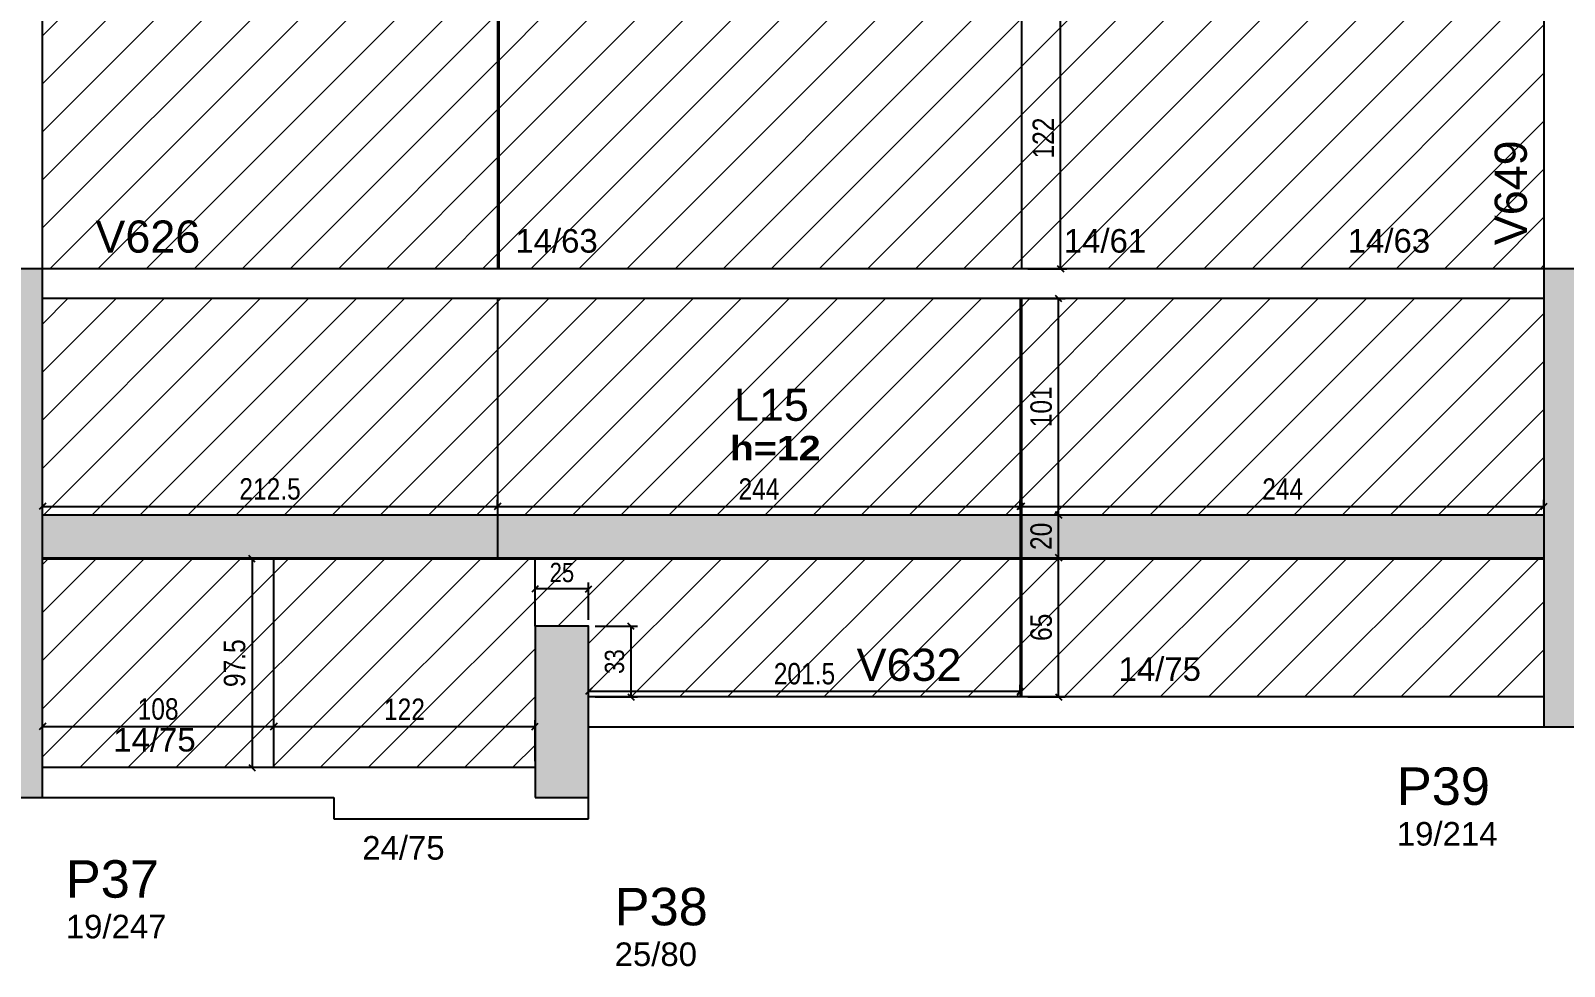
# Model space of a CAD drawing. Extents: x 1894 to 8661, y -614 to 3008.
# Drawn here: x 3407 to 4123, y 307 to 744 of the extents above; entities that cross this region are included whole.
import ezdxf

# ---------------------------------------------------------------- set-up
doc = ezdxf.new("R2010")
doc.units = 0
doc.header["$PDMODE"] = 34
for name, color, linetype in [('COTA', 241, 'Continuous'), ('MTH-DIM-PILAR', 3, 'Continuous'), ('MTH-DIM-VIGA', 3, 'Continuous'), ('MTH-FACE-VIGA', 7, 'Continuous'), ('MTH-PILAR-SEGUE', 5, 'Continuous'), ('MTH-SOMBRA25', 253, 'Continuous'), ('MTH-TIT1-PILAR', 5, 'Continuous'), ('MTH-TIT1-VIGA', 5, 'Continuous'), ('MTH-TXT-NEGRITO', 5, 'Continuous'), ('Painéis', 200, 'Continuous')]:
    doc.layers.add(name, color=color, linetype=linetype)
doc.layers.add('Hachura', color=251, linetype='Continuous', lineweight=9)
doc.styles.add('COTA TECNICA', font='techl___.ttf', dxfattribs={"height": 10})
doc.styles.add('COTA TECNICA-50', font='techl___.ttf', dxfattribs={"height": 9})
doc.styles.add('TQS_ARIAL', font='arial.ttf')
doc.styles.add('TQS_ARIAL_BLACK', font='ariblk.ttf')
doc.dimstyles.new('COTA PAINEL-50', dxfattribs={"dimtxt": 9, "dimasz": 3, "dimexe": 3, "dimexo": 3, "dimgap": 3, "dimtad": 1, "dimdec": 1, "dimzin": 12, "dimdsep": 46, "dimtxsty": 'COTA TECNICA-50', "dimblk1": 'OBLIQUE', "dimblk2": 'OBLIQUE', "dimsah": 1, "dimcen": 0.9, "dimclrd": 4, "dimclre": 4, "dimclrt": 240, "dimadec": 1, "dimazin": 3, "dimtfac": 1, "dimtdec": 1, "dimtmove": 0, "dimatfit": 3, "dimfxl": 1, "dimtolj": 1, "dimtzin": 12, "dimarcsym": 0})
doc.dimstyles.new('PAINEL', dxfattribs={"dimtxt": 10, "dimasz": 3, "dimexe": 3, "dimexo": 3, "dimgap": 3, "dimtad": 1, "dimdec": 1, "dimzin": 12, "dimdsep": 46, "dimtxsty": 'COTA TECNICA', "dimblk1": 'OBLIQUE', "dimblk2": 'OBLIQUE', "dimsah": 1, "dimcen": 0.9, "dimclrd": 4, "dimclre": 4, "dimclrt": 240, "dimadec": 1, "dimazin": 3, "dimtfac": 1, "dimtdec": 1, "dimtmove": 0, "dimatfit": 3, "dimfxl": 1, "dimtolj": 1, "dimtzin": 12, "dimarcsym": 0})
pattern_1 = [(45, (-1482.724, 0), (-11.22532, 11.22532), [])]

# ---------------------------------------------------------------- blocks, each defined once
blk = doc.blocks.new('_Oblique')
at = {"color": 0, "linetype": 'ByBlock', "lineweight": -2}
blk.add_line((-0.5, -0.5), (0.5, 0.5), dxfattribs=at)
blk = doc.blocks.new('*D137')
at = {"layer": 'COTA', "color": 4, "lineweight": -2, "transparency": 16777216}
for p, q in [((3667.12, 435.67), (3667.12, 438.33)), ((3868.62, 435.67), (3868.62, 438.33)), ((3667.12, 435.33), (3868.62, 435.33))]:
    blk.add_line(p, q, dxfattribs=at)
at = {"layer": 'Defpoints', "color": 0, "transparency": 16777216}
for p in [(3667.12, 432.67), (3868.62, 435.33), (3868.62, 432.67)]:
    blk.add_point(p, dxfattribs=at)
at = {"layer": 'COTA', "color": 4, "lineweight": -2, "transparency": 16777216, "xscale": 3, "yscale": 3, "zscale": 3, "rotation": 180}
blk.add_blockref('_Oblique', (3667.12, 435.33), dxfattribs=at)
at = {"layer": 'COTA', "color": 4, "lineweight": -2, "transparency": 16777216, "xscale": 3, "yscale": 3, "zscale": 3}
blk.add_blockref('_Oblique', (3868.62, 435.33), dxfattribs=at)
at = {"layer": 'COTA', "color": 240, "transparency": 16777216, "insert": (3767.87, 443.44), "char_height": 10, "attachment_point": 5, "style": 'COTA TECNICA'}
blk.add_mtext('\\A1;201.5', dxfattribs=at)
blk = doc.blocks.new('*D143')
at = {"layer": 'COTA', "color": 4, "lineweight": -2, "transparency": 16777216}
for p, q in [((3412.12, 402.67), (3412.12, 421.85)), ((3412.12, 418.85), (3520.12, 418.85)), ((3520.12, 402.67), (3520.12, 421.85))]:
    blk.add_line(p, q, dxfattribs=at)
at = {"layer": 'Defpoints', "color": 0, "transparency": 16777216}
for p in [(3520.12, 418.85), (3412.12, 399.67), (3520.12, 399.67)]:
    blk.add_point(p, dxfattribs=at)
at = {"layer": 'COTA', "color": 4, "lineweight": -2, "transparency": 16777216, "xscale": 3, "yscale": 3, "zscale": 3, "rotation": 180}
blk.add_blockref('_Oblique', (3412.12, 418.85), dxfattribs=at)
at = {"layer": 'COTA', "color": 4, "lineweight": -2, "transparency": 16777216, "xscale": 3, "yscale": 3, "zscale": 3}
blk.add_blockref('_Oblique', (3520.12, 418.85), dxfattribs=at)
at = {"layer": 'COTA', "color": 240, "transparency": 16777216, "insert": (3466.12, 426.97), "char_height": 10, "attachment_point": 5, "style": 'COTA TECNICA'}
blk.add_mtext('\\A1;108', dxfattribs=at)
blk = doc.blocks.new('*D144')
at = {"layer": 'COTA', "color": 4, "lineweight": -2, "transparency": 16777216}
for p, q in [((3520.12, 402.67), (3520.12, 421.85)), ((3520.12, 418.85), (3642.12, 418.85)), ((3642.12, 402.67), (3642.12, 421.85))]:
    blk.add_line(p, q, dxfattribs=at)
at = {"layer": 'Defpoints', "color": 0, "transparency": 16777216}
for p in [(3642.12, 418.85), (3520.12, 399.67), (3642.12, 399.67)]:
    blk.add_point(p, dxfattribs=at)
at = {"layer": 'COTA', "color": 4, "lineweight": -2, "transparency": 16777216, "xscale": 3, "yscale": 3, "zscale": 3, "rotation": 180}
blk.add_blockref('_Oblique', (3520.12, 418.85), dxfattribs=at)
at = {"layer": 'COTA', "color": 4, "lineweight": -2, "transparency": 16777216, "xscale": 3, "yscale": 3, "zscale": 3}
blk.add_blockref('_Oblique', (3642.12, 418.85), dxfattribs=at)
at = {"layer": 'COTA', "color": 240, "transparency": 16777216, "insert": (3581.12, 426.91), "char_height": 10, "attachment_point": 5, "style": 'COTA TECNICA'}
blk.add_mtext('\\A1;122', dxfattribs=at)
blk = doc.blocks.new('*D145')
at = {"layer": 'COTA', "color": 4, "lineweight": -2, "transparency": 16777216}
for p, q in [((3517.12, 497.17), (3506.99, 497.17)), ((3509.99, 497.17), (3509.99, 399.67)), ((3517.12, 399.67), (3506.99, 399.67))]:
    blk.add_line(p, q, dxfattribs=at)
at = {"layer": 'Defpoints', "color": 0, "transparency": 16777216}
for p in [(3520.12, 497.17), (3509.99, 399.67), (3520.12, 399.67)]:
    blk.add_point(p, dxfattribs=at)
at = {"layer": 'COTA', "color": 4, "lineweight": -2, "transparency": 16777216, "xscale": 3, "yscale": 3, "zscale": 3}
for p, rotation in [((3509.99, 497.17), 90), ((3509.99, 399.67), 270)]:
    blk.add_blockref('_Oblique', p, dxfattribs=dict(at, rotation=rotation))
at = {"layer": 'COTA', "color": 240, "transparency": 16777216, "insert": (3501.85, 448.42), "char_height": 10, "attachment_point": 5, "rotation": 90, "style": 'COTA TECNICA'}
blk.add_mtext('\\A1;97.5', dxfattribs=at)
blk = doc.blocks.new('*D138')
at = {"layer": 'COTA', "color": 4, "lineweight": -2, "transparency": 16777216}
for p, q in [((3670.12, 465.67), (3689.89, 465.67)), ((3686.89, 432.67), (3686.89, 465.67)), ((3670.12, 432.67), (3689.89, 432.67))]:
    blk.add_line(p, q, dxfattribs=at)
at = {"layer": 'Defpoints', "color": 0, "transparency": 16777216}
for p in [(3667.12, 465.67), (3686.89, 465.67), (3667.12, 432.67)]:
    blk.add_point(p, dxfattribs=at)
at = {"layer": 'COTA', "color": 4, "lineweight": -2, "transparency": 16777216, "xscale": 3, "yscale": 3, "zscale": 3}
for p, rotation in [((3686.89, 465.67), 90), ((3686.89, 432.67), 270)]:
    blk.add_blockref('_Oblique', p, dxfattribs=dict(at, rotation=rotation))
at = {"layer": 'COTA', "color": 240, "transparency": 16777216, "insert": (3679.2, 449.17), "char_height": 9, "attachment_point": 5, "rotation": 90, "style": 'COTA TECNICA-50'}
blk.add_mtext('\\A1;33', dxfattribs=at)
blk = doc.blocks.new('*D139')
at = {"layer": 'COTA', "color": 4, "lineweight": -2, "transparency": 16777216}
for p, q in [((3642.12, 468.67), (3642.12, 486.12)), ((3667.12, 483.12), (3642.12, 483.12)), ((3667.12, 468.67), (3667.12, 486.12))]:
    blk.add_line(p, q, dxfattribs=at)
at = {"layer": 'Defpoints', "color": 0, "transparency": 16777216}
for p in [(3642.12, 483.12), (3642.12, 465.67), (3667.12, 465.67)]:
    blk.add_point(p, dxfattribs=at)
at = {"layer": 'COTA', "color": 4, "lineweight": -2, "transparency": 16777216, "xscale": 3, "yscale": 3, "zscale": 3, "rotation": 180}
blk.add_blockref('_Oblique', (3642.12, 483.12), dxfattribs=at)
at = {"layer": 'COTA', "color": 4, "lineweight": -2, "transparency": 16777216, "xscale": 3, "yscale": 3, "zscale": 3}
blk.add_blockref('_Oblique', (3667.12, 483.12), dxfattribs=at)
at = {"layer": 'COTA', "color": 240, "transparency": 16777216, "insert": (3654.62, 490.72), "char_height": 9, "attachment_point": 5, "style": 'COTA TECNICA-50'}
blk.add_mtext('\\A1;25', dxfattribs=at)
blk = doc.blocks.new('*D140')
at = {"layer": 'COTA', "color": 4, "lineweight": -2, "transparency": 16777216}
for p, q in [((3412.12, 520.67), (3412.12, 524.65)), ((3624.62, 520.67), (3624.62, 524.65)), ((3412.12, 521.65), (3624.62, 521.65))]:
    blk.add_line(p, q, dxfattribs=at)
at = {"layer": 'Defpoints', "color": 0, "transparency": 16777216}
for p in [(3412.12, 517.67), (3624.62, 521.65), (3624.62, 517.67)]:
    blk.add_point(p, dxfattribs=at)
at = {"layer": 'COTA', "color": 4, "lineweight": -2, "transparency": 16777216, "xscale": 3, "yscale": 3, "zscale": 3, "rotation": 180}
blk.add_blockref('_Oblique', (3412.12, 521.65), dxfattribs=at)
at = {"layer": 'COTA', "color": 4, "lineweight": -2, "transparency": 16777216, "xscale": 3, "yscale": 3, "zscale": 3}
blk.add_blockref('_Oblique', (3624.62, 521.65), dxfattribs=at)
at = {"layer": 'COTA', "color": 240, "transparency": 16777216, "insert": (3518.37, 529.76), "char_height": 10, "attachment_point": 5, "style": 'COTA TECNICA'}
blk.add_mtext('\\A1;212.5', dxfattribs=at)
blk = doc.blocks.new('*D141')
at = {"layer": 'COTA', "color": 4, "lineweight": -2, "transparency": 16777216}
for p, q in [((3624.62, 520.67), (3624.62, 524.65)), ((3868.62, 520.67), (3868.62, 524.65)), ((3624.62, 521.65), (3868.62, 521.65))]:
    blk.add_line(p, q, dxfattribs=at)
at = {"layer": 'Defpoints', "color": 0, "transparency": 16777216}
for p in [(3624.62, 517.67), (3868.62, 521.65), (3868.62, 517.67)]:
    blk.add_point(p, dxfattribs=at)
at = {"layer": 'COTA', "color": 4, "lineweight": -2, "transparency": 16777216, "xscale": 3, "yscale": 3, "zscale": 3, "rotation": 180}
blk.add_blockref('_Oblique', (3624.62, 521.65), dxfattribs=at)
at = {"layer": 'COTA', "color": 4, "lineweight": -2, "transparency": 16777216, "xscale": 3, "yscale": 3, "zscale": 3}
blk.add_blockref('_Oblique', (3868.62, 521.65), dxfattribs=at)
at = {"layer": 'COTA', "color": 240, "transparency": 16777216, "insert": (3746.62, 529.73), "char_height": 10, "attachment_point": 5, "style": 'COTA TECNICA'}
blk.add_mtext('\\A1;244', dxfattribs=at)
blk = doc.blocks.new('*D142')
at = {"layer": 'COTA', "color": 4, "lineweight": -2, "transparency": 16777216}
for p, q in [((3869.12, 520.67), (3869.12, 524.65)), ((4113.12, 520.67), (4113.12, 524.65)), ((3869.12, 521.65), (4113.12, 521.65))]:
    blk.add_line(p, q, dxfattribs=at)
at = {"layer": 'Defpoints', "color": 0, "transparency": 16777216}
for p in [(3869.12, 517.67), (4113.12, 521.65), (4113.12, 517.67)]:
    blk.add_point(p, dxfattribs=at)
at = {"layer": 'COTA', "color": 4, "lineweight": -2, "transparency": 16777216, "xscale": 3, "yscale": 3, "zscale": 3, "rotation": 180}
blk.add_blockref('_Oblique', (3869.12, 521.65), dxfattribs=at)
at = {"layer": 'COTA', "color": 4, "lineweight": -2, "transparency": 16777216, "xscale": 3, "yscale": 3, "zscale": 3}
blk.add_blockref('_Oblique', (4113.12, 521.65), dxfattribs=at)
at = {"layer": 'COTA', "color": 240, "transparency": 16777216, "insert": (3991.12, 529.73), "char_height": 10, "attachment_point": 5, "style": 'COTA TECNICA'}
blk.add_mtext('\\A1;244', dxfattribs=at)
blk = doc.blocks.new('*D146')
at = {"layer": 'COTA', "color": 4, "lineweight": -2, "transparency": 16777216}
for p, q in [((3872.12, 497.67), (3889.53, 497.67)), ((3886.53, 432.67), (3886.53, 497.67)), ((3872.12, 432.67), (3889.53, 432.67))]:
    blk.add_line(p, q, dxfattribs=at)
at = {"layer": 'Defpoints', "color": 0, "transparency": 16777216}
for p in [(3869.12, 497.67), (3886.53, 497.67), (3869.12, 432.67)]:
    blk.add_point(p, dxfattribs=at)
at = {"layer": 'COTA', "color": 4, "lineweight": -2, "transparency": 16777216, "xscale": 3, "yscale": 3, "zscale": 3}
for p, rotation in [((3886.53, 497.67), 90), ((3886.53, 432.67), 270)]:
    blk.add_blockref('_Oblique', p, dxfattribs=dict(at, rotation=rotation))
at = {"layer": 'COTA', "color": 240, "transparency": 16777216, "insert": (3878.42, 465.17), "char_height": 10, "attachment_point": 5, "rotation": 90, "style": 'COTA TECNICA'}
blk.add_mtext('\\A1;65', dxfattribs=at)
blk = doc.blocks.new('*D147')
at = {"layer": 'COTA', "color": 4, "lineweight": -2, "transparency": 16777216}
for p, q in [((3872.12, 517.67), (3889.53, 517.67)), ((3886.53, 497.67), (3886.53, 517.67)), ((3872.12, 497.67), (3889.53, 497.67))]:
    blk.add_line(p, q, dxfattribs=at)
at = {"layer": 'Defpoints', "color": 0, "transparency": 16777216}
for p in [(3869.12, 517.67), (3886.53, 517.67), (3869.12, 497.67)]:
    blk.add_point(p, dxfattribs=at)
at = {"layer": 'COTA', "color": 4, "lineweight": -2, "transparency": 16777216, "xscale": 3, "yscale": 3, "zscale": 3}
for p, rotation in [((3886.53, 517.67), 90), ((3886.53, 497.67), 270)]:
    blk.add_blockref('_Oblique', p, dxfattribs=dict(at, rotation=rotation))
at = {"layer": 'COTA', "color": 240, "transparency": 16777216, "insert": (3878.42, 507.67), "char_height": 10, "attachment_point": 5, "rotation": 90, "style": 'COTA TECNICA'}
blk.add_mtext('\\A1;20', dxfattribs=at)
blk = doc.blocks.new('*D148')
at = {"layer": 'COTA', "color": 4, "lineweight": -2, "transparency": 16777216}
for p, q in [((3872.12, 618.67), (3889.53, 618.67)), ((3886.53, 517.67), (3886.53, 618.67)), ((3872.12, 517.67), (3889.53, 517.67))]:
    blk.add_line(p, q, dxfattribs=at)
at = {"layer": 'Defpoints', "color": 0, "transparency": 16777216}
for p in [(3869.12, 618.67), (3886.53, 618.67), (3869.12, 517.67)]:
    blk.add_point(p, dxfattribs=at)
at = {"layer": 'COTA', "color": 4, "lineweight": -2, "transparency": 16777216, "xscale": 3, "yscale": 3, "zscale": 3}
for p, rotation in [((3886.53, 618.67), 90), ((3886.53, 517.67), 270)]:
    blk.add_blockref('_Oblique', p, dxfattribs=dict(at, rotation=rotation))
at = {"layer": 'COTA', "color": 240, "transparency": 16777216, "insert": (3878.42, 568.17), "char_height": 10, "attachment_point": 5, "rotation": 90, "style": 'COTA TECNICA'}
blk.add_mtext('\\A1;101', dxfattribs=at)
blk = doc.blocks.new('*D253')
at = {"layer": 'COTA', "color": 4, "lineweight": -2, "transparency": 16777216}
for p, q in [((3872.12, 754.67), (3890.42, 754.67)), ((3887.42, 632.67), (3887.42, 754.67)), ((3872.12, 632.67), (3890.42, 632.67))]:
    blk.add_line(p, q, dxfattribs=at)
at = {"layer": 'Defpoints', "color": 0, "transparency": 16777216}
for p in [(3869.12, 754.67), (3887.42, 754.67), (3869.12, 632.67)]:
    blk.add_point(p, dxfattribs=at)
at = {"layer": 'COTA', "color": 4, "lineweight": -2, "transparency": 16777216, "xscale": 3, "yscale": 3, "zscale": 3}
for p, rotation in [((3887.42, 754.67), 90), ((3887.42, 632.67), 270)]:
    blk.add_blockref('_Oblique', p, dxfattribs=dict(at, rotation=rotation))
at = {"layer": 'COTA', "color": 240, "transparency": 16777216, "insert": (3879.36, 693.67), "char_height": 10, "attachment_point": 5, "rotation": 90, "style": 'COTA TECNICA'}
blk.add_mtext('\\A1;122', dxfattribs=at)

msp = doc.modelspace()

# ---------------------------------------------------------------- hatches: boundary and pattern name
at = {"layer": 'Hachura', "linetype": 'ByBlock'}
h = msp.add_hatch(dxfattribs=at)
h.set_pattern_fill('ANSI31', color=256, scale=5)
h.set_pattern_definition(pattern_1)
h.paths.add_polyline_path([(3412.12, 1001.67), (3412.12, 916.67), (3624.62, 916.67), (3624.62, 1001.67)])
h.paths.add_polyline_path([(3624.62, 774.67), (3624.62, 896.67), (3412.12, 896.67), (3412.12, 774.67)])
h.paths.add_polyline_path([(3477.42, 1038.67), (3412.12, 1001.67), (3624.62, 1001.67), (3624.62, 1038.67)])
h.paths.add_polyline_path([(3412.12, 1038.67), (3412.12, 1001.67), (3477.42, 1038.67)], flags=17)
h.paths.add_polyline_path([(3710.68, 1003.6), (3727.88, 1005.56), (3745, 1008.18), (3762, 1011.45), (3778.86, 1015.38), (3782.8, 1016.45), (3742.66, 1038.67), (3625.12, 1038.67), (3625.12, 1001.67), (3676.12, 1001.67), (3693.42, 1002.31)], flags=17)
h.paths.add_polyline_path([(3742.66, 1038.67), (3782.8, 1016.45), (3795.56, 1019.94), (3812.07, 1025.15), (3828.37, 1030.99), (3844.44, 1037.44), (3847.18, 1038.67)], flags=17)
h.paths.add_polyline_path([(3869.12, 1038.67), (3847.18, 1038.67), (3844.44, 1037.44), (3828.37, 1030.99), (3812.07, 1025.15), (3795.56, 1019.94), (3778.86, 1015.38), (3762, 1011.45), (3745, 1008.18), (3727.88, 1005.56), (3710.68, 1003.6), (3693.42, 1002.31), (3676.12, 1001.67), (3625.12, 1001.67), (3625.12, 916.67), (3869.12, 916.67)])
h.paths.add_polyline_path([(3869.12, 1038.67), (3869.12, 916.67), (4113.12, 916.67), (4113.12, 1038.67)])
h.paths.add_polyline_path([(4113.12, 774.67), (4113.12, 896.67), (3869.12, 896.67), (3869.12, 774.67)])
h.paths.add_polyline_path([(3869.12, 896.67), (3625.12, 896.67), (3625.12, 774.67), (3869.12, 774.67)])
h.paths.add_polyline_path([(3412.12, 754.67), (3412.12, 632.67), (3624.62, 632.67), (3624.62, 754.67)])
h.paths.add_polyline_path([(3625.12, 754.67), (3625.12, 632.67), (3869.12, 632.67), (3869.12, 754.67)])
h.paths.add_polyline_path([(3869.12, 754.67), (3869.12, 632.67), (4113.12, 632.67), (4113.12, 754.67)])
h = msp.add_hatch(dxfattribs=at)
h.set_pattern_fill('ANSI31', color=256, scale=5)
h.set_pattern_definition(pattern_1)
h.paths.add_polyline_path([(3412.12, 618.67), (3412.12, 517.67), (3624.62, 517.67), (3624.62, 618.67)])
h.paths.add_polyline_path([(3412.12, 497.17), (3412.12, 399.67), (3520.12, 399.67), (3520.12, 497.17)])
h.paths.add_polyline_path([(3520.12, 497.17), (3520.12, 399.67), (3642.12, 399.67), (3642.12, 465.67), (3642.12, 497.17)])
h.paths.add_polyline_path([(3868.62, 517.67), (3868.62, 618.67), (3624.62, 618.67), (3624.62, 517.67)])
h.paths.add_polyline_path([(3642.12, 497.17), (3642.12, 465.67), (3667.12, 465.67), (3667.12, 432.67), (3868.62, 432.67), (3868.62, 497.17)])
h.paths.add_polyline_path([(3869.12, 497.17), (3869.12, 432.67), (4113.12, 432.67), (4113.12, 497.17)])
h.paths.add_polyline_path([(3869.12, 618.67), (3869.12, 517.67), (4113.12, 517.67), (4113.12, 618.67)])
at = {"layer": 'Hachura'}
h = msp.add_hatch(color=256, dxfattribs=at)
h.dxf.hatch_style = 1
h.paths.add_polyline_path([(3625.12, 517.67), (3625.12, 497.67), (3412.12, 497.67), (3412.12, 517.67)])
h.paths.add_polyline_path([(3625.12, 497.67), (3625.12, 517.67), (3868.62, 517.67), (3868.62, 497.67)])
h.paths.add_polyline_path([(3869.12, 497.67), (3869.12, 517.67), (4113.12, 517.67), (4113.12, 497.67)])

# ---------------------------------------------------------------- linework, layer by layer
at = {"layer": 'MTH-FACE-VIGA', "linetype": 'Continuous'}
for p, q in [((3412.12, 632.67), (3412.12, 1075.67)), ((4113.12, 1075.67), (4113.12, 632.67)), ((4113.12, 632.67), (3412.12, 632.67)), ((4113.12, 618.67), (3412.12, 618.67)), ((4113.12, 432.67), (3667.12, 432.67)), ((3667.12, 418.67), (4113.12, 418.67)), ((3642.12, 399.67), (3412.12, 399.67)), ((3412.12, 385.67), (3548.12, 385.67)), ((3548.12, 385.67), (3548.12, 375.67)), ((3667.12, 375.67), (3667.12, 385.67)), ((3548.12, 375.67), (3667.12, 375.67))]:
    msp.add_line(p, q, dxfattribs=at)
at = {"layer": 'MTH-PILAR-SEGUE', "linetype": 'Continuous'}
for points in [[(3393.12, 385.67), (3412.12, 385.67), (3412.12, 632.67), (3393.12, 632.67), (3393.12, 385.67)], [(4113.12, 418.67), (4132.12, 418.67), (4132.12, 632.67), (4113.12, 632.67), (4113.12, 418.67)], [(3642.12, 385.67), (3667.12, 385.67), (3667.12, 465.67), (3642.12, 465.67), (3642.12, 385.67)]]:
    msp.add_lwpolyline(points, dxfattribs=at)
at = {"layer": 'MTH-SOMBRA25', "linetype": 'Continuous'}
for points in [[(3393.12, 385.67), (3412.12, 385.67), (3412.12, 632.67)], [(3393.12, 385.67), (3412.12, 632.67), (3393.12, 632.67)], [(4113.12, 418.67), (4132.12, 418.67), (4132.12, 632.67)], [(4113.12, 418.67), (4132.12, 632.67), (4113.12, 632.67)], [(4113.12, 418.67), (4113.12, 632.67), (4113.12, 418.67)], [(3642.12, 385.67), (3667.12, 385.67), (3667.12, 465.67)], [(3642.12, 385.67), (3667.12, 465.67), (3642.12, 465.67)], [(3642.12, 385.67), (3642.12, 465.67), (3642.12, 385.67)]]:
    msp.add_solid(points, dxfattribs=at)
at = {"layer": 'Painéis'}
for p, q in [((3869.12, 1059.17), (3869.12, 632.67)), ((3624.62, 1038.67), (3624.62, 632.67)), ((3625.12, 1038.67), (3625.12, 632.67)), ((3624.62, 618.67), (3624.62, 497.17)), ((3868.62, 618.67), (3868.62, 432.67)), ((3869.12, 618.67), (3869.12, 432.67)), ((3412.12, 517.67), (4113.12, 517.67)), ((3412.12, 497.67), (4113.12, 497.67)), ((3412.12, 497.17), (4113.12, 497.17)), ((3520.12, 399.67), (3520.12, 497.17)), ((3642.12, 465.67), (3642.12, 497.17))]:
    msp.add_line(p, q, dxfattribs=at)

# ---------------------------------------------------------------- texts
at = {"layer": 'MTH-DIM-PILAR', "linetype": 'Continuous', "style": 'TQS_ARIAL'}
for s, p in [('19/214', (4044.42, 363.24)), ('19/247', (3423.02, 319.9)), ('25/80', (3679.25, 306.99))]:
    msp.add_text(s, height=11, dxfattribs=at).set_placement(p)
at = {"layer": 'MTH-DIM-VIGA', "linetype": 'Continuous', "style": 'TQS_ARIAL'}
for s, p in [('14/63', (3632.9, 640.17)), ('14/61', (3888.94, 640.17)), ('14/63', (4021.5, 640.17)), ('14/75', (3914.52, 440.17)), ('14/75', (3445.2, 407.17)), ('24/75', (3561.41, 356.67))]:
    msp.add_text(s, height=11, dxfattribs=at).set_placement(p)
at = {"layer": 'MTH-TIT1-PILAR', "linetype": 'Continuous', "style": 'TQS_ARIAL'}
for s, p in [('P39', (4044.42, 382.24)), ('P37', (3423.02, 338.9)), ('P38', (3679.25, 325.99))]:
    msp.add_text(s, height=17.5, dxfattribs=at).set_placement(p)
at = {"layer": 'MTH-TIT1-VIGA', "linetype": 'Continuous', "style": 'TQS_ARIAL'}
msp.add_text('V649', height=15, rotation=90, dxfattribs=at).set_placement((4105.12, 643.66))
for s, p in [('V626', (3436.84, 640.17)), ('L15', (3734.94, 561.62)), ('V632', (3792.22, 440.17))]:
    msp.add_text(s, height=15, dxfattribs=at).set_placement(p)
at = {"layer": 'MTH-TXT-NEGRITO', "color": 3, "linetype": 'Continuous', "style": 'TQS_ARIAL_BLACK'}
msp.add_text('h=12', height=11.5, dxfattribs=at).set_placement((3732.99, 543.09))

# ---------------------------------------------------------------- dimensions: what is measured, and where the dimension line sits
at = {"layer": 'COTA'}
for base, p1, p2, angle, dimstyle, picture, middle in [((3887.42, 754.67), (3869.12, 632.67), (3869.12, 754.67), 90, 'PAINEL', '*D253', (3879.36, 693.67)), ((3509.99, 399.67), (3520.12, 497.17), (3520.12, 399.67), 270, 'PAINEL', '*D145', (3501.85, 448.42)), ((3886.53, 497.67), (3869.12, 432.67), (3869.12, 497.67), 90, 'PAINEL', '*D146', (3878.42, 465.17)), ((3686.89, 465.67), (3667.12, 432.67), (3667.12, 465.67), 270, 'COTA PAINEL-50', '*D138', (3679.2, 449.17))]:
    dim = msp.add_linear_dim(base=base, p1=p1, p2=p2, angle=angle, dimstyle=dimstyle, dxfattribs=at)
    dim.commit()
    dim.dimension.update_dxf_attribs({"geometry": picture, "text_midpoint": middle})
dim = msp.add_linear_dim(base=(3886.53, 618.67), p1=(3869.12, 517.67), p2=(3869.12, 618.67), angle=90, dimstyle='PAINEL', override={"dimtmove": 1}, dxfattribs=at)
dim.commit()
dim.dimension.update_dxf_attribs({"geometry": '*D148', "text_midpoint": (3878.42, 568.17)})
for base, p1, p2, dimstyle, picture, middle in [((3624.62, 521.65), (3412.12, 517.67), (3624.62, 517.67), 'PAINEL', '*D140', (3518.37, 529.76)), ((4113.12, 521.65), (3869.12, 517.67), (4113.12, 517.67), 'PAINEL', '*D142', (3991.12, 529.73)), ((3642.12, 483.12), (3667.12, 465.67), (3642.12, 465.67), 'COTA PAINEL-50', '*D139', (3654.62, 490.72)), ((3868.62, 435.33), (3667.12, 432.67), (3868.62, 432.67), 'PAINEL', '*D137', (3767.87, 443.44)), ((3520.12, 418.85), (3412.12, 399.67), (3520.12, 399.67), 'PAINEL', '*D143', (3466.12, 426.97))]:
    dim = msp.add_linear_dim(base=base, p1=p1, p2=p2, dimstyle=dimstyle, dxfattribs=at)
    dim.commit()
    dim.dimension.update_dxf_attribs({"geometry": picture, "text_midpoint": middle})
for base, p1, p2, picture, middle in [((3868.62, 521.65), (3624.62, 517.67), (3868.62, 517.67), '*D141', (3746.62, 529.73)), ((3642.12, 418.85), (3520.12, 399.67), (3642.12, 399.67), '*D144', (3581.12, 426.91))]:
    dim = msp.add_linear_dim(base=base, p1=p1, p2=p2, dimstyle='PAINEL', override={"dimtmove": 1}, dxfattribs=at)
    dim.commit()
    dim.dimension.update_dxf_attribs({"geometry": picture, "text_midpoint": middle})
dim = msp.add_linear_dim(base=(3886.53, 517.67), p1=(3869.12, 497.67), p2=(3869.12, 517.67), angle=90, dimstyle='PAINEL', dxfattribs=at)
dim.commit()
dim.dimension.update_dxf_attribs({"geometry": '*D147', "text_midpoint": (3886.53, 507.67), "dimtype": 160})

doc.saveas('drawing.dxf')
